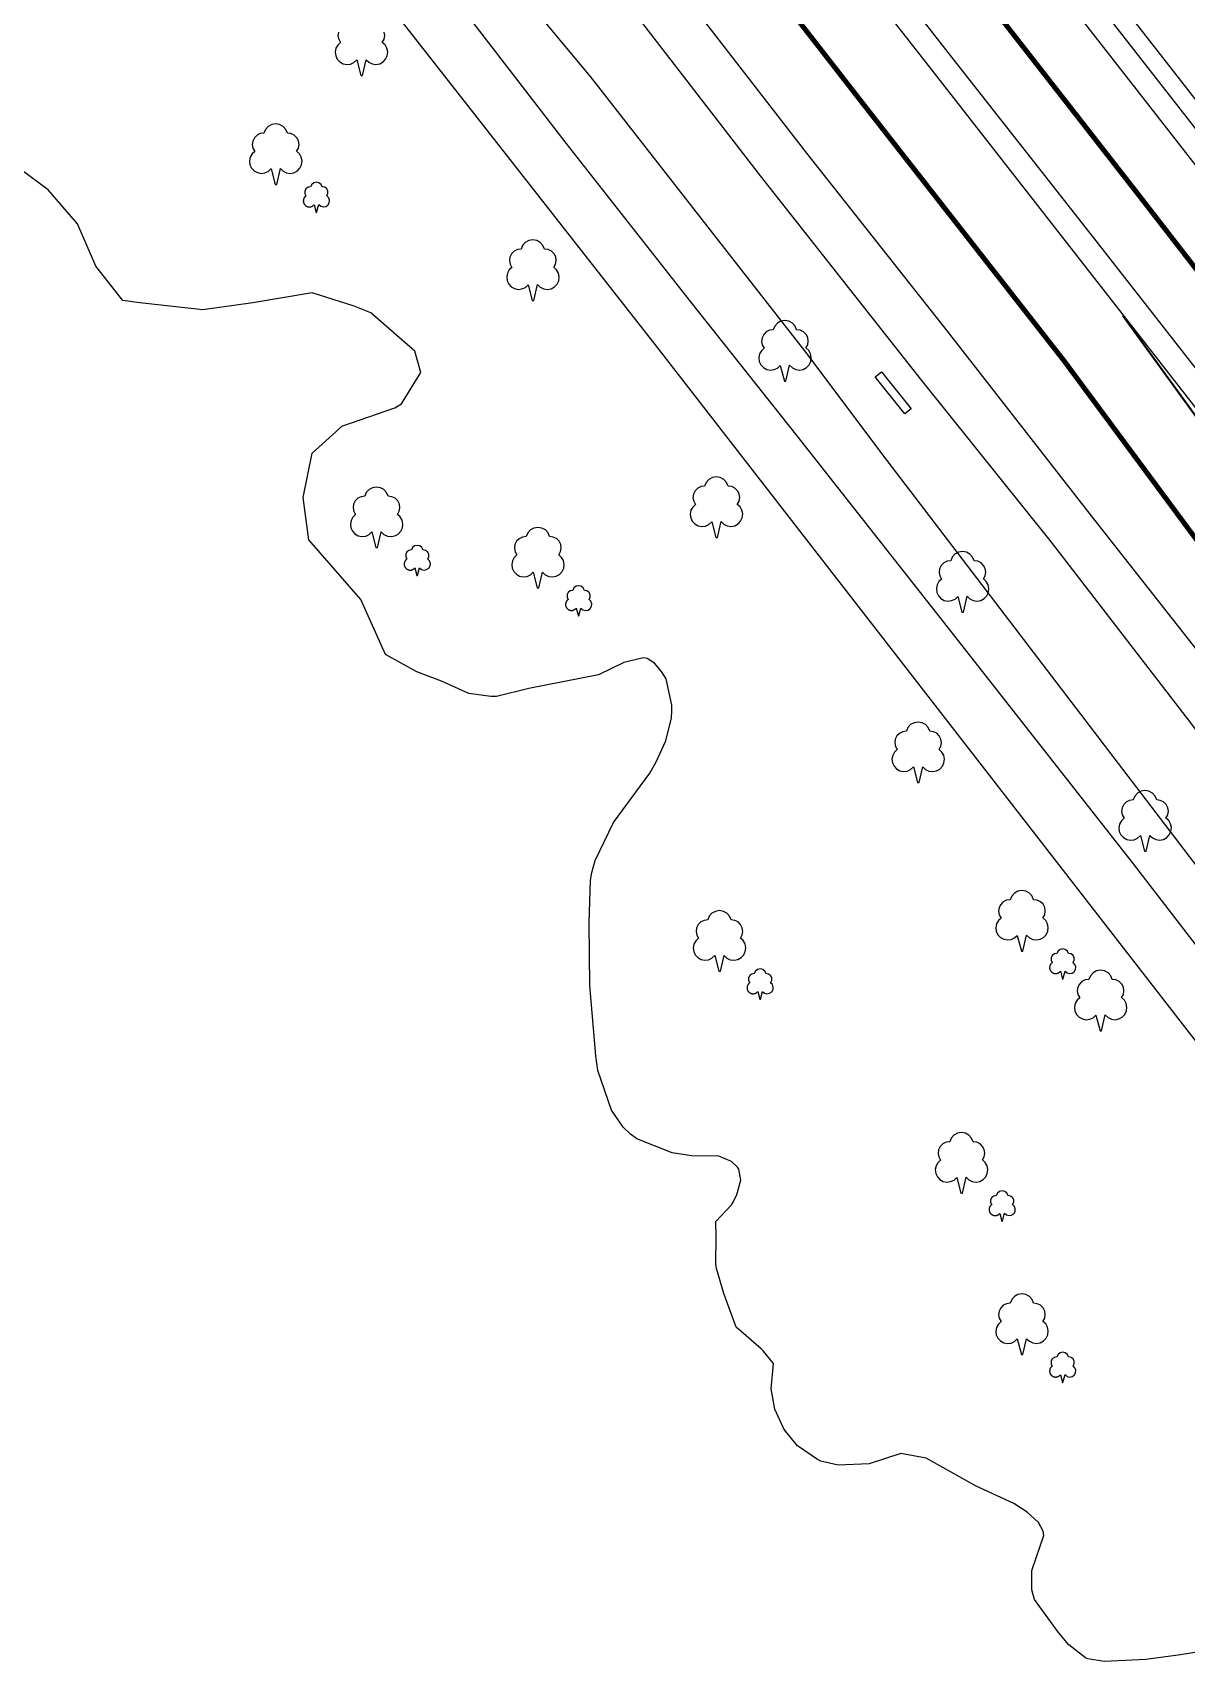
# Model space of a CAD drawing. Extents: x 427500 to 429848, y 434500 to 436505.
# Drawn here: x 429042.1 to 429099.3, y 435229.2 to 435310 of the extents above; entities that cross this region are included whole.
import ezdxf

# ---------------------------------------------------------------- set-up
doc = ezdxf.new("R2010")
doc.units = 0
doc.linetypes.add('1004', pattern=[6, 4, -2])
for name, color, linetype in [('LPTIP_Ex_Base', 8, 'Continuous'), ('PRO-MARKINGS', 7, 'Continuous'), ('PROPOSED', 1, 'Continuous')]:
    doc.layers.add(name, color=color, linetype=linetype)

msp = doc.modelspace()

# ---------------------------------------------------------------- linework, layer by layer
at = {"layer": 'LPTIP_Ex_Base', "color": 251, "true_color": 0x636466}
for p, q in [((429073.05, 435294.45), (429051.15, 435322.35)), ((429042.889, 435302.195), (429040.713, 435303.791)), ((429044.332, 435300.504), (429042.889, 435302.195)), ((429045.247, 435298.401), (429044.332, 435300.504)), ((429046.586, 435296.711), (429045.247, 435298.401)), ((429047.421, 435296.596), (429046.586, 435296.711)), ((429050.554, 435296.243), (429047.421, 435296.596)), ((429053.025, 435296.59), (429050.554, 435296.243)), ((429055.964, 435297.08), (429053.025, 435296.59)), ((429058.048, 435296.426), (429055.964, 435297.08)), ((429058.88, 435296.102), (429058.048, 435296.426)), ((429061.053, 435294.192), (429058.88, 435296.102)), ((429061.353, 435293.143), (429061.053, 435294.192)), ((429104.55, 435253.85), (429073.05, 435294.45)), ((429060.393, 435291.586), (429061.353, 435293.143)), ((429057.45, 435290.473), (429060.076, 435291.381)), ((429060.076, 435291.381), (429060.393, 435291.586)), ((429055.97, 435289.131), (429057.146, 435290.197)), ((429057.146, 435290.197), (429057.45, 435290.473)), ((429055.524, 435286.941), (429055.97, 435289.131)), ((429055.811, 435284.846), (429055.524, 435286.941)), ((429058.389, 435281.885), (429055.811, 435284.846)), ((429059.61, 435279.151), (429058.389, 435281.885)), ((429061.168, 435278.295), (429059.61, 435279.151)), ((429072.395, 435278.993), (429071.424, 435278.762)), ((429072.574, 435278.957), (429072.395, 435278.993)), ((429072.948, 435278.725), (429072.574, 435278.957)), ((429062.385, 435277.839), (429061.168, 435278.295)), ((429070.164, 435278.152), (429066.712, 435277.465)), ((429071.424, 435278.762), (429070.164, 435278.152)), ((429073.297, 435278.322), (429072.948, 435278.725)), ((429073.517, 435277.954), (429073.297, 435278.322)), ((429063.738, 435277.222), (429062.385, 435277.839)), ((429064.829, 435277.071), (429063.738, 435277.222)), ((429066.712, 435277.465), (429065.104, 435277.083)), ((429073.798, 435276.646), (429073.517, 435277.954)), ((429065.104, 435277.083), (429064.829, 435277.071)), ((429073.805, 435276.347), (429073.798, 435276.646)), ((429073.505, 435274.883), (429073.79, 435276.02)), ((429073.79, 435276.02), (429073.805, 435276.347)), ((429073.032, 435273.838), (429073.505, 435274.883)), ((429070.907, 435270.838), (429072.717, 435273.281)), ((429072.717, 435273.281), (429073.032, 435273.838)), ((429070.006, 435268.945), (429070.907, 435270.838)), ((429069.765, 435267.978), (429069.833, 435268.347)), ((429069.833, 435268.347), (429070.006, 435268.945)), ((429069.697, 435265.844), (429069.765, 435267.978)), ((429069.734, 435262.757), (429069.697, 435265.844)), ((429070.032, 435259.266), (429069.734, 435262.757)), ((429070.128, 435258.534), (429070.032, 435259.266)), ((429070.805, 435256.566), (429070.128, 435258.534)), ((429071.391, 435255.737), (429070.805, 435256.566)), ((429071.758, 435255.383), (429071.391, 435255.737)), ((429072.064, 435255.154), (429071.758, 435255.383)), ((429073.821, 435254.453), (429072.064, 435255.154)), ((429074.771, 435254.302), (429073.821, 435254.453)), ((429076.127, 435254.285), (429074.771, 435254.302)), ((429076.766, 435254.02), (429076.127, 435254.285)), ((429077.059, 435253.752), (429076.766, 435254.02)), ((429077.03, 435252.392), (429077.226, 435253.095)), ((429077.122, 435253.652), (429077.059, 435253.752)), ((429077.226, 435253.095), (429077.122, 435253.652)), ((429076.829, 435251.981), (429077.03, 435252.392)), ((429075.982, 435251.052), (429076.757, 435251.871)), ((429076.757, 435251.871), (429076.829, 435251.981)), ((429076.004, 435250.306), (429075.982, 435251.052)), ((429075.987, 435248.95), (429076.004, 435250.306)), ((429076.024, 435248.716), (429075.987, 435248.95)), ((429076.386, 435247.484), (429076.024, 435248.716)), ((429076.991, 435245.807), (429076.386, 435247.484)), ((429078.231, 435244.747), (429076.991, 435245.807)), ((429078.333, 435244.642), (429078.231, 435244.747)), ((429078.847, 435244.01), (429078.333, 435244.642)), ((429078.727, 435242.759), (429078.847, 435244.01)), ((429078.911, 435241.75), (429078.727, 435242.759)), ((429079.338, 435240.809), (429078.911, 435241.75)), ((429079.431, 435240.663), (429079.338, 435240.809)), ((429080.037, 435239.939), (429079.431, 435240.663)), ((429081.028, 435239.25), (429080.037, 435239.939)), ((429085.157, 435239.548), (429083.585, 435239.046)), ((429086.406, 435239.324), (429085.157, 435239.548)), ((429088.893, 435237.936), (429086.406, 435239.324)), ((429081.187, 435239.18), (429081.028, 435239.25)), ((429082.047, 435238.971), (429081.187, 435239.18)), ((429083.585, 435239.046), (429082.047, 435238.971)), ((429090.761, 435237.078), (429088.893, 435237.936)), ((429091.427, 435236.64), (429090.761, 435237.078)), ((429091.982, 435236.137), (429091.427, 435236.64)), ((429092.205, 435235.703), (429091.982, 435236.137)), ((429091.669, 435233.809), (429092.239, 435235.492)), ((429092.239, 435235.492), (429092.205, 435235.703)), ((429091.647, 435232.788), (429091.658, 435233.727)), ((429091.658, 435233.727), (429091.669, 435233.809)), ((429091.777, 435232.314), (429091.647, 435232.788)), ((429092.977, 435230.685), (429091.777, 435232.314)), ((429093.491, 435230.073), (429092.977, 435230.685)), ((429094.318, 435229.416), (429093.491, 435230.073)), ((429101.316, 435229.954), (429099.015, 435229.566)), ((429094.432, 435229.369), (429094.318, 435229.416)), ((429095.23, 435229.246), (429094.432, 435229.369)), ((429096.299, 435229.287), (429095.23, 435229.246)), ((429097.303, 435229.343), (429096.299, 435229.287)), ((429099.015, 435229.566), (429097.303, 435229.343))]:
    msp.add_line(p, q, dxfattribs=at)
at = {"layer": 'LPTIP_Ex_Base', "color": 251, "true_color": 0x636466, "flags": 128}
for points in [[(429132.972, 435262.747), (429127.942, 435269.187), (429120.696, 435278.445), (429114.019, 435286.95), (429107.131, 435295.775), (429100.194, 435304.685), (429093.337, 435313.47), (429085.483, 435323.551), (429078.556, 435332.407), (429071.161, 435341.902), (429064.186, 435350.827), (429058.6, 435358.043), (429057.854, 435359.347), (429057.443, 435360.37), (429057.251, 435361.174), (429057.162, 435361.822), (429057.059, 435362.378), (429057.173, 435364.372), (429057.607, 435368.008), (429057.726, 435368.727)], [(429027.582, 435367.678), (429033.877, 435359.736), (429042.074, 435349.126), (429050.025, 435339.321), (429057.534, 435329.286), (429068.193, 435315.82), (429078.189, 435302.886), (429086.173, 435292.733), (429092.616, 435284.729), (429099.559, 435275.712), (429104.502, 435269.083), (429111.211, 435260.803), (429118.468, 435251.344), (429130.985, 435235.029)], [(429036.237, 435361.019), (429043.178, 435352.12), (429051.59, 435341.23), (429058.279, 435332.592), (429065.742, 435323.018), (429072.789, 435313.937), (429080.48, 435304.005), (429087.446, 435295.188), (429094.533, 435286.123), (429101.527, 435277.21), (429108.247, 435268.864), (429115.277, 435259.603), (429120.767, 435252.616), (429126.379, 435245.476), (429133.024, 435237.004), (429133.678, 435236.146)], [(429051.495, 435331.338), (429056.277, 435325.253), (429061.65, 435318.168), (429063.49, 435315.751), (429063.855, 435314.891), (429069.761, 435307.811), (429076.117, 435299.667), (429080.375, 435294.203), (429084.457, 435288.773), (429110.661, 435254.47), (429115.69, 435247.418), (429121.889, 435240.932)], [(429101.235, 435291.485), (429094.55, 435300.049), (429087.51, 435309.005), (429079.68, 435319.034)], [(429078.999, 435317.948), (429086.398, 435308.508), (429100.704, 435290.182)], [(429062.1, 435312.889), (429068.548, 435304.511), (429074.72, 435296.641), (429080.001, 435289.997), (429087.263, 435280.763), (429096.671, 435268.775), (429103.824, 435259.5), (429110.558, 435250.73), (429116.126, 435243.635), (429119.843, 435239.015), (429127.376, 435229.572), (429127.912, 435229.492), (429128.949, 435229.689), (429129.851, 435231.01), (429130.972, 435232.854), (429131.122, 435233.044), (429130.985, 435235.029)]]:
    msp.add_lwpolyline(points, dxfattribs=at)
at = {"layer": 'LPTIP_Ex_Base', "color": 251, "true_color": 0x636466}
for points in [[(429057.376, 435309.497), (429057.24, 435309.369), (429057.151, 435309.206), (429057.116, 435309.023), (429057.138, 435308.839), (429057.217, 435308.67), (429057.344, 435308.534), (429057.506, 435308.443), (429057.689, 435308.407), (429057.874, 435308.428), (429058.043, 435308.506), (429058.18, 435308.632), (429058.181, 435308.635), (429058.382, 435307.861), (429058.462, 435307.861), (429058.643, 435308.644), (429058.643, 435308.644), (429058.779, 435308.513), (429058.949, 435308.431), (429059.135, 435308.407), (429059.32, 435308.441), (429059.486, 435308.531), (429059.614, 435308.669), (429059.694, 435308.839), (429059.717, 435309.026), (429059.68, 435309.211), (429059.588, 435309.375), (429059.449, 435309.502), (429059.537, 435309.659), (429059.569, 435309.836), (429059.544, 435310.015)], [(429057.275, 435310.011), (429057.251, 435309.831), (429057.286, 435309.654), (429057.376, 435309.497)], [(429053.126, 435304.097), (429052.99, 435303.969), (429052.901, 435303.806), (429052.866, 435303.623), (429052.888, 435303.439), (429052.967, 435303.27), (429053.094, 435303.134), (429053.256, 435303.043), (429053.439, 435303.007), (429053.624, 435303.028), (429053.793, 435303.106), (429053.93, 435303.232), (429053.931, 435303.235), (429054.132, 435302.461), (429054.212, 435302.461), (429054.393, 435303.244), (429054.393, 435303.244), (429054.529, 435303.113), (429054.699, 435303.031), (429054.885, 435303.007), (429055.07, 435303.041), (429055.236, 435303.131), (429055.364, 435303.269), (429055.444, 435303.439), (429055.467, 435303.626), (429055.43, 435303.811), (429055.338, 435303.975), (429055.199, 435304.102), (429055.287, 435304.259), (429055.319, 435304.436), (429055.294, 435304.615), (429055.212, 435304.775), (429055.083, 435304.901), (429054.92, 435304.979), (429054.741, 435305), (429054.741, 435305), (429054.664, 435305.184), (429054.531, 435305.331), (429054.356, 435305.427), (429054.16, 435305.461), (429053.964, 435305.427), (429053.789, 435305.331), (429053.656, 435305.184), (429053.579, 435305), (429053.399, 435304.978), (429053.236, 435304.9), (429053.107, 435304.773), (429053.025, 435304.611), (429053.001, 435304.431), (429053.036, 435304.254), (429053.126, 435304.097)], [(429055.663, 435301.887), (429055.648, 435301.876), (429055.634, 435301.864), (429055.62, 435301.852), (429055.608, 435301.838), (429055.596, 435301.824), (429055.585, 435301.808), (429055.575, 435301.793), (429055.566, 435301.776), (429055.558, 435301.759), (429055.551, 435301.742), (429055.545, 435301.724), (429055.54, 435301.706), (429055.537, 435301.688), (429055.535, 435301.669), (429055.533, 435301.651), (429055.533, 435301.632), (429055.534, 435301.613), (429055.537, 435301.595), (429055.54, 435301.576), (429055.545, 435301.558), (429055.55, 435301.541), (429055.557, 435301.523), (429055.565, 435301.506), (429055.574, 435301.49), (429055.584, 435301.474), (429055.595, 435301.459), (429055.607, 435301.444), (429055.619, 435301.431), (429055.633, 435301.418), (429055.647, 435301.406), (429055.662, 435301.395), (429055.678, 435301.385), (429055.694, 435301.376), (429055.711, 435301.367), (429055.729, 435301.36), (429055.746, 435301.355), (429055.764, 435301.35), (429055.783, 435301.346), (429055.801, 435301.344), (429055.82, 435301.342), (429055.838, 435301.342), (429055.857, 435301.343), (429055.876, 435301.345), (429055.894, 435301.349), (429055.912, 435301.353), (429055.93, 435301.359), (429055.947, 435301.365), (429055.964, 435301.373), (429055.981, 435301.382), (429055.997, 435301.392), (429056.012, 435301.403), (429056.027, 435301.414), (429056.04, 435301.427), (429056.053, 435301.441), (429056.065, 435301.455), (429056.066, 435301.456), (429056.167, 435301.069), (429056.194, 435301.069), (429056.297, 435301.461), (429056.297, 435301.461), (429056.395, 435301.377), (429056.52, 435301.343), (429056.647, 435301.364), (429056.753, 435301.436), (429056.819, 435301.547), (429056.832, 435301.676), (429056.79, 435301.797), (429056.7, 435301.89), (429056.754, 435302.003), (429056.752, 435302.129), (429056.695, 435302.241), (429056.595, 435302.316), (429056.471, 435302.339), (429056.413, 435302.458), (429056.309, 435302.54), (429056.181, 435302.569), (429056.052, 435302.54), (429055.948, 435302.458), (429055.89, 435302.339), (429055.766, 435302.316), (429055.665, 435302.24), (429055.608, 435302.127), (429055.608, 435302.001), (429055.663, 435301.887)], [(429065.876, 435298.347), (429065.74, 435298.219), (429065.651, 435298.056), (429065.616, 435297.873), (429065.638, 435297.689), (429065.717, 435297.52), (429065.844, 435297.384), (429066.006, 435297.293), (429066.189, 435297.257), (429066.374, 435297.278), (429066.543, 435297.356), (429066.68, 435297.482), (429066.681, 435297.485), (429066.882, 435296.711), (429066.962, 435296.711), (429067.143, 435297.494), (429067.143, 435297.494), (429067.279, 435297.363), (429067.449, 435297.281), (429067.635, 435297.257), (429067.82, 435297.291), (429067.986, 435297.381), (429068.114, 435297.519), (429068.194, 435297.689), (429068.217, 435297.876), (429068.18, 435298.061), (429068.088, 435298.225), (429067.949, 435298.352), (429068.037, 435298.509), (429068.069, 435298.686), (429068.044, 435298.865), (429067.962, 435299.025), (429067.833, 435299.151), (429067.67, 435299.229), (429067.491, 435299.25), (429067.491, 435299.25), (429067.414, 435299.434), (429067.281, 435299.581), (429067.106, 435299.677), (429066.91, 435299.711), (429066.714, 435299.677), (429066.539, 435299.581), (429066.406, 435299.434), (429066.329, 435299.25), (429066.149, 435299.228), (429065.986, 435299.15), (429065.857, 435299.023), (429065.775, 435298.861), (429065.751, 435298.681), (429065.786, 435298.504), (429065.876, 435298.347)], [(429078.376, 435294.347), (429078.24, 435294.219), (429078.151, 435294.056), (429078.116, 435293.873), (429078.138, 435293.689), (429078.217, 435293.52), (429078.344, 435293.384), (429078.506, 435293.293), (429078.689, 435293.257), (429078.874, 435293.278), (429079.043, 435293.356), (429079.18, 435293.482), (429079.181, 435293.485), (429079.382, 435292.711), (429079.462, 435292.711), (429079.643, 435293.494), (429079.643, 435293.494), (429079.779, 435293.363), (429079.949, 435293.281), (429080.135, 435293.257), (429080.32, 435293.291), (429080.486, 435293.381), (429080.614, 435293.519), (429080.694, 435293.689), (429080.717, 435293.876), (429080.68, 435294.061), (429080.588, 435294.225), (429080.449, 435294.352), (429080.537, 435294.509), (429080.569, 435294.686), (429080.544, 435294.865), (429080.462, 435295.025), (429080.333, 435295.151), (429080.17, 435295.229), (429079.991, 435295.25), (429079.991, 435295.25), (429079.914, 435295.434), (429079.781, 435295.581), (429079.606, 435295.677), (429079.41, 435295.711), (429079.214, 435295.677), (429079.039, 435295.581), (429078.906, 435295.434), (429078.829, 435295.25), (429078.649, 435295.228), (429078.486, 435295.15), (429078.357, 435295.023), (429078.275, 435294.861), (429078.251, 435294.681), (429078.286, 435294.504), (429078.376, 435294.347)], [(429074.976, 435286.597), (429074.84, 435286.469), (429074.751, 435286.306), (429074.716, 435286.123), (429074.738, 435285.939), (429074.817, 435285.77), (429074.944, 435285.634), (429075.106, 435285.543), (429075.289, 435285.507), (429075.474, 435285.528), (429075.643, 435285.606), (429075.78, 435285.732), (429075.781, 435285.735), (429075.982, 435284.961), (429076.062, 435284.961), (429076.243, 435285.744), (429076.243, 435285.744), (429076.379, 435285.613), (429076.549, 435285.531), (429076.735, 435285.507), (429076.92, 435285.541), (429077.086, 435285.631), (429077.214, 435285.769), (429077.294, 435285.939), (429077.317, 435286.126), (429077.28, 435286.311), (429077.188, 435286.475), (429077.049, 435286.602), (429077.137, 435286.759), (429077.169, 435286.936), (429077.144, 435287.115), (429077.062, 435287.275), (429076.933, 435287.401), (429076.77, 435287.479), (429076.591, 435287.5), (429076.591, 435287.5), (429076.514, 435287.684), (429076.381, 435287.831), (429076.206, 435287.927), (429076.01, 435287.961), (429075.814, 435287.927), (429075.639, 435287.831), (429075.506, 435287.684), (429075.429, 435287.5), (429075.249, 435287.478), (429075.086, 435287.4), (429074.957, 435287.273), (429074.875, 435287.111), (429074.851, 435286.931), (429074.886, 435286.754), (429074.976, 435286.597)], [(429058.126, 435286.097), (429057.99, 435285.969), (429057.901, 435285.806), (429057.866, 435285.623), (429057.888, 435285.439), (429057.967, 435285.27), (429058.094, 435285.134), (429058.256, 435285.043), (429058.439, 435285.007), (429058.624, 435285.028), (429058.793, 435285.106), (429058.93, 435285.232), (429058.931, 435285.235), (429059.132, 435284.461), (429059.212, 435284.461), (429059.393, 435285.244), (429059.393, 435285.244), (429059.529, 435285.113), (429059.699, 435285.031), (429059.885, 435285.007), (429060.07, 435285.041), (429060.236, 435285.131), (429060.364, 435285.269), (429060.444, 435285.439), (429060.467, 435285.626), (429060.43, 435285.811), (429060.338, 435285.975), (429060.199, 435286.102), (429060.287, 435286.259), (429060.319, 435286.436), (429060.294, 435286.615), (429060.212, 435286.775), (429060.083, 435286.901), (429059.92, 435286.979), (429059.741, 435287), (429059.741, 435287), (429059.664, 435287.184), (429059.531, 435287.331), (429059.356, 435287.427), (429059.16, 435287.461), (429058.964, 435287.427), (429058.789, 435287.331), (429058.656, 435287.184), (429058.579, 435287), (429058.399, 435286.978), (429058.236, 435286.9), (429058.107, 435286.773), (429058.025, 435286.611), (429058.001, 435286.431), (429058.036, 435286.254), (429058.126, 435286.097)], [(429066.126, 435284.097), (429065.99, 435283.969), (429065.901, 435283.806), (429065.866, 435283.623), (429065.888, 435283.439), (429065.967, 435283.27), (429066.094, 435283.134), (429066.256, 435283.043), (429066.439, 435283.007), (429066.624, 435283.028), (429066.793, 435283.106), (429066.93, 435283.232), (429066.931, 435283.235), (429067.132, 435282.461), (429067.212, 435282.461), (429067.393, 435283.244), (429067.393, 435283.244), (429067.529, 435283.113), (429067.699, 435283.031), (429067.885, 435283.007), (429068.07, 435283.041), (429068.236, 435283.131), (429068.364, 435283.269), (429068.444, 435283.439), (429068.467, 435283.626), (429068.43, 435283.811), (429068.338, 435283.975), (429068.199, 435284.102), (429068.287, 435284.259), (429068.319, 435284.436), (429068.294, 435284.615), (429068.212, 435284.775), (429068.083, 435284.901), (429067.92, 435284.979), (429067.741, 435285), (429067.741, 435285), (429067.664, 435285.184), (429067.531, 435285.331), (429067.356, 435285.427), (429067.16, 435285.461), (429066.964, 435285.427), (429066.789, 435285.331), (429066.656, 435285.184), (429066.579, 435285), (429066.399, 435284.978), (429066.236, 435284.9), (429066.107, 435284.773), (429066.025, 435284.611), (429066.001, 435284.431), (429066.036, 435284.254), (429066.126, 435284.097)], [(429060.663, 435283.887), (429060.648, 435283.876), (429060.634, 435283.864), (429060.62, 435283.852), (429060.608, 435283.838), (429060.596, 435283.824), (429060.585, 435283.808), (429060.575, 435283.793), (429060.566, 435283.776), (429060.558, 435283.759), (429060.551, 435283.742), (429060.545, 435283.724), (429060.54, 435283.706), (429060.537, 435283.688), (429060.535, 435283.669), (429060.533, 435283.651), (429060.533, 435283.632), (429060.534, 435283.613), (429060.537, 435283.595), (429060.54, 435283.576), (429060.545, 435283.558), (429060.55, 435283.541), (429060.557, 435283.523), (429060.565, 435283.506), (429060.574, 435283.49), (429060.584, 435283.474), (429060.595, 435283.459), (429060.607, 435283.444), (429060.619, 435283.431), (429060.633, 435283.418), (429060.647, 435283.406), (429060.662, 435283.395), (429060.678, 435283.385), (429060.694, 435283.376), (429060.711, 435283.367), (429060.729, 435283.36), (429060.746, 435283.355), (429060.764, 435283.35), (429060.783, 435283.346), (429060.801, 435283.344), (429060.82, 435283.342), (429060.838, 435283.342), (429060.857, 435283.343), (429060.876, 435283.345), (429060.894, 435283.349), (429060.912, 435283.353), (429060.93, 435283.359), (429060.947, 435283.365), (429060.964, 435283.373), (429060.981, 435283.382), (429060.997, 435283.392), (429061.012, 435283.403), (429061.027, 435283.414), (429061.04, 435283.427), (429061.053, 435283.441), (429061.065, 435283.455), (429061.066, 435283.456), (429061.167, 435283.069), (429061.194, 435283.069), (429061.297, 435283.461), (429061.297, 435283.461), (429061.395, 435283.377), (429061.52, 435283.343), (429061.647, 435283.364), (429061.753, 435283.436), (429061.819, 435283.547), (429061.832, 435283.676), (429061.79, 435283.797), (429061.7, 435283.89), (429061.754, 435284.003), (429061.752, 435284.129), (429061.695, 435284.241), (429061.595, 435284.316), (429061.471, 435284.339), (429061.413, 435284.458), (429061.309, 435284.54), (429061.181, 435284.569), (429061.052, 435284.54), (429060.948, 435284.458), (429060.89, 435284.339), (429060.766, 435284.316), (429060.665, 435284.24), (429060.608, 435284.127), (429060.608, 435284.001), (429060.663, 435283.887)], [(429087.176, 435282.897), (429087.04, 435282.769), (429086.951, 435282.606), (429086.916, 435282.423), (429086.938, 435282.239), (429087.017, 435282.07), (429087.144, 435281.934), (429087.306, 435281.843), (429087.489, 435281.807), (429087.674, 435281.828), (429087.843, 435281.906), (429087.98, 435282.032), (429087.981, 435282.035), (429088.182, 435281.261), (429088.262, 435281.261), (429088.443, 435282.044), (429088.443, 435282.044), (429088.579, 435281.913), (429088.749, 435281.831), (429088.935, 435281.807), (429089.12, 435281.841), (429089.286, 435281.931), (429089.414, 435282.069), (429089.494, 435282.239), (429089.517, 435282.426), (429089.48, 435282.611), (429089.388, 435282.775), (429089.249, 435282.902), (429089.337, 435283.059), (429089.369, 435283.236), (429089.344, 435283.415), (429089.262, 435283.575), (429089.133, 435283.701), (429088.97, 435283.779), (429088.791, 435283.8), (429088.791, 435283.8), (429088.714, 435283.984), (429088.581, 435284.131), (429088.406, 435284.227), (429088.21, 435284.261), (429088.014, 435284.227), (429087.839, 435284.131), (429087.706, 435283.984), (429087.629, 435283.8), (429087.449, 435283.778), (429087.286, 435283.7), (429087.157, 435283.573), (429087.075, 435283.411), (429087.051, 435283.231), (429087.086, 435283.054), (429087.176, 435282.897)], [(429068.663, 435281.887), (429068.648, 435281.876), (429068.634, 435281.864), (429068.62, 435281.852), (429068.608, 435281.838), (429068.596, 435281.824), (429068.585, 435281.808), (429068.575, 435281.793), (429068.566, 435281.776), (429068.558, 435281.759), (429068.551, 435281.742), (429068.545, 435281.724), (429068.54, 435281.706), (429068.537, 435281.688), (429068.535, 435281.669), (429068.533, 435281.651), (429068.533, 435281.632), (429068.534, 435281.613), (429068.537, 435281.595), (429068.54, 435281.576), (429068.545, 435281.558), (429068.55, 435281.541), (429068.557, 435281.523), (429068.565, 435281.506), (429068.574, 435281.49), (429068.584, 435281.474), (429068.595, 435281.459), (429068.607, 435281.444), (429068.619, 435281.431), (429068.633, 435281.418), (429068.647, 435281.406), (429068.662, 435281.395), (429068.678, 435281.385), (429068.694, 435281.376), (429068.711, 435281.367), (429068.729, 435281.36), (429068.746, 435281.355), (429068.764, 435281.35), (429068.783, 435281.346), (429068.801, 435281.344), (429068.82, 435281.342), (429068.838, 435281.342), (429068.857, 435281.343), (429068.876, 435281.345), (429068.894, 435281.349), (429068.912, 435281.353), (429068.93, 435281.359), (429068.947, 435281.365), (429068.964, 435281.373), (429068.981, 435281.382), (429068.997, 435281.392), (429069.012, 435281.403), (429069.027, 435281.414), (429069.04, 435281.427), (429069.053, 435281.441), (429069.065, 435281.455), (429069.066, 435281.456), (429069.167, 435281.069), (429069.194, 435281.069), (429069.297, 435281.461), (429069.297, 435281.461), (429069.395, 435281.377), (429069.52, 435281.343), (429069.647, 435281.364), (429069.753, 435281.436), (429069.819, 435281.547), (429069.832, 435281.676), (429069.79, 435281.797), (429069.7, 435281.89), (429069.754, 435282.003), (429069.752, 435282.129), (429069.695, 435282.241), (429069.595, 435282.316), (429069.471, 435282.339), (429069.413, 435282.458), (429069.309, 435282.54), (429069.181, 435282.569), (429069.052, 435282.54), (429068.948, 435282.458), (429068.89, 435282.339), (429068.766, 435282.316), (429068.665, 435282.24), (429068.608, 435282.127), (429068.608, 435282.001), (429068.663, 435281.887)], [(429084.976, 435274.447), (429084.84, 435274.319), (429084.751, 435274.156), (429084.716, 435273.973), (429084.738, 435273.789), (429084.817, 435273.62), (429084.944, 435273.484), (429085.106, 435273.393), (429085.289, 435273.357), (429085.474, 435273.378), (429085.643, 435273.456), (429085.78, 435273.582), (429085.781, 435273.585), (429085.982, 435272.811), (429086.062, 435272.811), (429086.243, 435273.594), (429086.243, 435273.594), (429086.379, 435273.463), (429086.549, 435273.381), (429086.735, 435273.357), (429086.92, 435273.391), (429087.086, 435273.481), (429087.214, 435273.619), (429087.294, 435273.789), (429087.317, 435273.976), (429087.28, 435274.161), (429087.188, 435274.325), (429087.049, 435274.452), (429087.137, 435274.609), (429087.169, 435274.786), (429087.144, 435274.965), (429087.062, 435275.125), (429086.933, 435275.251), (429086.77, 435275.329), (429086.591, 435275.35), (429086.591, 435275.35), (429086.514, 435275.534), (429086.381, 435275.681), (429086.206, 435275.777), (429086.01, 435275.811), (429085.814, 435275.777), (429085.639, 435275.681), (429085.506, 435275.534), (429085.429, 435275.35), (429085.249, 435275.328), (429085.086, 435275.25), (429084.957, 435275.123), (429084.875, 435274.961), (429084.851, 435274.781), (429084.886, 435274.604), (429084.976, 435274.447)], [(429096.226, 435271.047), (429096.09, 435270.919), (429096.001, 435270.756), (429095.966, 435270.573), (429095.988, 435270.389), (429096.067, 435270.22), (429096.194, 435270.084), (429096.356, 435269.993), (429096.539, 435269.957), (429096.724, 435269.978), (429096.893, 435270.056), (429097.03, 435270.182), (429097.031, 435270.185), (429097.232, 435269.411), (429097.312, 435269.411), (429097.493, 435270.194), (429097.493, 435270.194), (429097.629, 435270.063), (429097.799, 435269.981), (429097.985, 435269.957), (429098.17, 435269.991), (429098.336, 435270.081), (429098.464, 435270.219), (429098.544, 435270.389), (429098.567, 435270.576), (429098.53, 435270.761), (429098.438, 435270.925), (429098.299, 435271.052), (429098.387, 435271.209), (429098.419, 435271.386), (429098.394, 435271.565), (429098.312, 435271.725), (429098.183, 435271.851), (429098.02, 435271.929), (429097.841, 435271.95), (429097.841, 435271.95), (429097.764, 435272.134), (429097.631, 435272.281), (429097.456, 435272.377), (429097.26, 435272.411), (429097.064, 435272.377), (429096.889, 435272.281), (429096.756, 435272.134), (429096.679, 435271.95), (429096.499, 435271.928), (429096.336, 435271.85), (429096.207, 435271.723), (429096.125, 435271.561), (429096.101, 435271.381), (429096.136, 435271.204), (429096.226, 435271.047)], [(429090.126, 435266.097), (429089.99, 435265.969), (429089.901, 435265.806), (429089.866, 435265.623), (429089.888, 435265.439), (429089.967, 435265.27), (429090.094, 435265.134), (429090.256, 435265.043), (429090.439, 435265.007), (429090.624, 435265.028), (429090.793, 435265.106), (429090.93, 435265.232), (429090.931, 435265.235), (429091.132, 435264.461), (429091.212, 435264.461), (429091.393, 435265.244), (429091.393, 435265.244), (429091.529, 435265.113), (429091.699, 435265.031), (429091.885, 435265.007), (429092.07, 435265.041), (429092.236, 435265.131), (429092.364, 435265.269), (429092.444, 435265.439), (429092.467, 435265.626), (429092.43, 435265.811), (429092.338, 435265.975), (429092.199, 435266.102), (429092.287, 435266.259), (429092.319, 435266.436), (429092.294, 435266.615), (429092.212, 435266.775), (429092.083, 435266.901), (429091.92, 435266.979), (429091.741, 435267), (429091.741, 435267), (429091.664, 435267.184), (429091.531, 435267.331), (429091.356, 435267.427), (429091.16, 435267.461), (429090.964, 435267.427), (429090.789, 435267.331), (429090.656, 435267.184), (429090.579, 435267), (429090.399, 435266.978), (429090.236, 435266.9), (429090.107, 435266.773), (429090.025, 435266.611), (429090.001, 435266.431), (429090.036, 435266.254), (429090.126, 435266.097)], [(429075.126, 435265.097), (429074.99, 435264.969), (429074.901, 435264.806), (429074.866, 435264.623), (429074.888, 435264.439), (429074.967, 435264.27), (429075.094, 435264.134), (429075.256, 435264.043), (429075.439, 435264.007), (429075.624, 435264.028), (429075.793, 435264.106), (429075.93, 435264.232), (429075.931, 435264.235), (429076.132, 435263.461), (429076.212, 435263.461), (429076.393, 435264.244), (429076.393, 435264.244), (429076.529, 435264.113), (429076.699, 435264.031), (429076.885, 435264.007), (429077.07, 435264.041), (429077.236, 435264.131), (429077.364, 435264.269), (429077.444, 435264.439), (429077.467, 435264.626), (429077.43, 435264.811), (429077.338, 435264.975), (429077.199, 435265.102), (429077.287, 435265.259), (429077.319, 435265.436), (429077.294, 435265.615), (429077.212, 435265.775), (429077.083, 435265.901), (429076.92, 435265.979), (429076.741, 435266), (429076.741, 435266), (429076.664, 435266.184), (429076.531, 435266.331), (429076.356, 435266.427), (429076.16, 435266.461), (429075.964, 435266.427), (429075.789, 435266.331), (429075.656, 435266.184), (429075.579, 435266), (429075.399, 435265.978), (429075.236, 435265.9), (429075.107, 435265.773), (429075.025, 435265.611), (429075.001, 435265.431), (429075.036, 435265.254), (429075.126, 435265.097)], [(429092.663, 435263.887), (429092.648, 435263.876), (429092.634, 435263.864), (429092.62, 435263.852), (429092.608, 435263.838), (429092.596, 435263.824), (429092.585, 435263.808), (429092.575, 435263.793), (429092.566, 435263.776), (429092.558, 435263.759), (429092.551, 435263.742), (429092.545, 435263.724), (429092.54, 435263.706), (429092.537, 435263.688), (429092.535, 435263.669), (429092.533, 435263.651), (429092.533, 435263.632), (429092.534, 435263.613), (429092.537, 435263.595), (429092.54, 435263.576), (429092.545, 435263.558), (429092.55, 435263.541), (429092.557, 435263.523), (429092.565, 435263.506), (429092.574, 435263.49), (429092.584, 435263.474), (429092.595, 435263.459), (429092.607, 435263.444), (429092.619, 435263.431), (429092.633, 435263.418), (429092.647, 435263.406), (429092.662, 435263.395), (429092.678, 435263.385), (429092.694, 435263.376), (429092.711, 435263.367), (429092.729, 435263.36), (429092.746, 435263.355), (429092.764, 435263.35), (429092.783, 435263.346), (429092.801, 435263.344), (429092.82, 435263.342), (429092.838, 435263.342), (429092.857, 435263.343), (429092.876, 435263.345), (429092.894, 435263.349), (429092.912, 435263.353), (429092.93, 435263.359), (429092.947, 435263.365), (429092.964, 435263.373), (429092.981, 435263.382), (429092.997, 435263.392), (429093.012, 435263.403), (429093.027, 435263.414), (429093.04, 435263.427), (429093.053, 435263.441), (429093.065, 435263.455), (429093.066, 435263.456), (429093.167, 435263.069), (429093.194, 435263.069), (429093.297, 435263.461), (429093.297, 435263.461), (429093.395, 435263.377), (429093.52, 435263.343), (429093.647, 435263.364), (429093.753, 435263.436), (429093.819, 435263.547), (429093.832, 435263.676), (429093.79, 435263.797), (429093.7, 435263.89), (429093.754, 435264.003), (429093.752, 435264.129), (429093.695, 435264.241), (429093.595, 435264.316), (429093.471, 435264.339), (429093.413, 435264.458), (429093.309, 435264.54), (429093.181, 435264.569), (429093.052, 435264.54), (429092.948, 435264.458), (429092.89, 435264.339), (429092.766, 435264.316), (429092.665, 435264.24), (429092.608, 435264.127), (429092.608, 435264.001), (429092.663, 435263.887)], [(429077.663, 435262.887), (429077.648, 435262.876), (429077.634, 435262.864), (429077.62, 435262.852), (429077.608, 435262.838), (429077.596, 435262.824), (429077.585, 435262.808), (429077.575, 435262.793), (429077.566, 435262.776), (429077.558, 435262.759), (429077.551, 435262.742), (429077.545, 435262.724), (429077.54, 435262.706), (429077.537, 435262.688), (429077.535, 435262.669), (429077.533, 435262.651), (429077.533, 435262.632), (429077.534, 435262.613), (429077.537, 435262.595), (429077.54, 435262.576), (429077.545, 435262.558), (429077.55, 435262.541), (429077.557, 435262.523), (429077.565, 435262.506), (429077.574, 435262.49), (429077.584, 435262.474), (429077.595, 435262.459), (429077.607, 435262.444), (429077.619, 435262.431), (429077.633, 435262.418), (429077.647, 435262.406), (429077.662, 435262.395), (429077.678, 435262.385), (429077.694, 435262.376), (429077.711, 435262.367), (429077.729, 435262.36), (429077.746, 435262.355), (429077.764, 435262.35), (429077.783, 435262.346), (429077.801, 435262.344), (429077.82, 435262.342), (429077.838, 435262.342), (429077.857, 435262.343), (429077.876, 435262.345), (429077.894, 435262.349), (429077.912, 435262.353), (429077.93, 435262.359), (429077.947, 435262.365), (429077.964, 435262.373), (429077.981, 435262.382), (429077.997, 435262.392), (429078.012, 435262.403), (429078.027, 435262.414), (429078.04, 435262.427), (429078.053, 435262.441), (429078.065, 435262.455), (429078.066, 435262.456), (429078.167, 435262.069), (429078.194, 435262.069), (429078.297, 435262.461), (429078.297, 435262.461), (429078.395, 435262.377), (429078.52, 435262.343), (429078.647, 435262.364), (429078.753, 435262.436), (429078.819, 435262.547), (429078.832, 435262.676), (429078.79, 435262.797), (429078.7, 435262.89), (429078.754, 435263.003), (429078.752, 435263.129), (429078.695, 435263.241), (429078.595, 435263.316), (429078.471, 435263.339), (429078.413, 435263.458), (429078.309, 435263.54), (429078.181, 435263.569), (429078.052, 435263.54), (429077.948, 435263.458), (429077.89, 435263.339), (429077.766, 435263.316), (429077.665, 435263.24), (429077.608, 435263.127), (429077.608, 435263.001), (429077.663, 435262.887)], [(429094.026, 435262.147), (429093.89, 435262.019), (429093.801, 435261.856), (429093.766, 435261.673), (429093.788, 435261.489), (429093.867, 435261.32), (429093.994, 435261.184), (429094.156, 435261.093), (429094.339, 435261.057), (429094.524, 435261.078), (429094.693, 435261.156), (429094.83, 435261.282), (429094.831, 435261.285), (429095.032, 435260.511), (429095.112, 435260.511), (429095.293, 435261.294), (429095.293, 435261.294), (429095.429, 435261.163), (429095.599, 435261.081), (429095.785, 435261.057), (429095.97, 435261.091), (429096.136, 435261.181), (429096.264, 435261.319), (429096.344, 435261.489), (429096.367, 435261.676), (429096.33, 435261.861), (429096.238, 435262.025), (429096.099, 435262.152), (429096.187, 435262.309), (429096.219, 435262.486), (429096.194, 435262.665), (429096.112, 435262.825), (429095.983, 435262.951), (429095.82, 435263.029), (429095.641, 435263.05), (429095.641, 435263.05), (429095.564, 435263.234), (429095.431, 435263.381), (429095.256, 435263.477), (429095.06, 435263.511), (429094.864, 435263.477), (429094.689, 435263.381), (429094.556, 435263.234), (429094.479, 435263.05), (429094.299, 435263.028), (429094.136, 435262.95), (429094.007, 435262.823), (429093.925, 435262.661), (429093.901, 435262.481), (429093.936, 435262.304), (429094.026, 435262.147)], [(429087.126, 435254.097), (429086.99, 435253.969), (429086.901, 435253.806), (429086.866, 435253.623), (429086.888, 435253.439), (429086.967, 435253.27), (429087.094, 435253.134), (429087.256, 435253.043), (429087.439, 435253.007), (429087.624, 435253.028), (429087.793, 435253.106), (429087.93, 435253.232), (429087.931, 435253.235), (429088.132, 435252.461), (429088.212, 435252.461), (429088.393, 435253.244), (429088.393, 435253.244), (429088.529, 435253.113), (429088.699, 435253.031), (429088.885, 435253.007), (429089.07, 435253.041), (429089.236, 435253.131), (429089.364, 435253.269), (429089.444, 435253.439), (429089.467, 435253.626), (429089.43, 435253.811), (429089.338, 435253.975), (429089.199, 435254.102), (429089.287, 435254.259), (429089.319, 435254.436), (429089.294, 435254.615), (429089.212, 435254.775), (429089.083, 435254.901), (429088.92, 435254.979), (429088.741, 435255), (429088.741, 435255), (429088.664, 435255.184), (429088.531, 435255.331), (429088.356, 435255.427), (429088.16, 435255.461), (429087.964, 435255.427), (429087.789, 435255.331), (429087.656, 435255.184), (429087.579, 435255), (429087.399, 435254.978), (429087.236, 435254.9), (429087.107, 435254.773), (429087.025, 435254.611), (429087.001, 435254.431), (429087.036, 435254.254), (429087.126, 435254.097)], [(429089.663, 435251.887), (429089.648, 435251.876), (429089.634, 435251.864), (429089.62, 435251.852), (429089.608, 435251.838), (429089.596, 435251.824), (429089.585, 435251.808), (429089.575, 435251.793), (429089.566, 435251.776), (429089.558, 435251.759), (429089.551, 435251.742), (429089.545, 435251.724), (429089.54, 435251.706), (429089.537, 435251.688), (429089.535, 435251.669), (429089.533, 435251.651), (429089.533, 435251.632), (429089.534, 435251.613), (429089.537, 435251.595), (429089.54, 435251.576), (429089.545, 435251.558), (429089.55, 435251.541), (429089.557, 435251.523), (429089.565, 435251.506), (429089.574, 435251.49), (429089.584, 435251.474), (429089.595, 435251.459), (429089.607, 435251.444), (429089.619, 435251.431), (429089.633, 435251.418), (429089.647, 435251.406), (429089.662, 435251.395), (429089.678, 435251.385), (429089.694, 435251.376), (429089.711, 435251.367), (429089.729, 435251.36), (429089.746, 435251.355), (429089.764, 435251.35), (429089.783, 435251.346), (429089.801, 435251.344), (429089.82, 435251.342), (429089.838, 435251.342), (429089.857, 435251.343), (429089.876, 435251.345), (429089.894, 435251.349), (429089.912, 435251.353), (429089.93, 435251.359), (429089.947, 435251.365), (429089.964, 435251.373), (429089.981, 435251.382), (429089.997, 435251.392), (429090.012, 435251.403), (429090.027, 435251.414), (429090.04, 435251.427), (429090.053, 435251.441), (429090.065, 435251.455), (429090.066, 435251.456), (429090.167, 435251.069), (429090.194, 435251.069), (429090.297, 435251.461), (429090.297, 435251.461), (429090.395, 435251.377), (429090.52, 435251.343), (429090.647, 435251.364), (429090.753, 435251.436), (429090.819, 435251.547), (429090.832, 435251.676), (429090.79, 435251.797), (429090.7, 435251.89), (429090.754, 435252.003), (429090.752, 435252.129), (429090.695, 435252.241), (429090.595, 435252.316), (429090.471, 435252.339), (429090.413, 435252.458), (429090.309, 435252.54), (429090.181, 435252.569), (429090.052, 435252.54), (429089.948, 435252.458), (429089.89, 435252.339), (429089.766, 435252.316), (429089.665, 435252.24), (429089.608, 435252.127), (429089.608, 435252.001), (429089.663, 435251.887)], [(429090.126, 435246.097), (429089.99, 435245.969), (429089.901, 435245.806), (429089.866, 435245.623), (429089.888, 435245.439), (429089.967, 435245.27), (429090.094, 435245.134), (429090.256, 435245.043), (429090.439, 435245.007), (429090.624, 435245.028), (429090.793, 435245.106), (429090.93, 435245.232), (429090.931, 435245.235), (429091.132, 435244.461), (429091.212, 435244.461), (429091.393, 435245.244), (429091.393, 435245.244), (429091.529, 435245.113), (429091.699, 435245.031), (429091.885, 435245.007), (429092.07, 435245.041), (429092.236, 435245.131), (429092.364, 435245.269), (429092.444, 435245.439), (429092.467, 435245.626), (429092.43, 435245.811), (429092.338, 435245.975), (429092.199, 435246.102), (429092.287, 435246.259), (429092.319, 435246.436), (429092.294, 435246.615), (429092.212, 435246.775), (429092.083, 435246.901), (429091.92, 435246.979), (429091.741, 435247), (429091.741, 435247), (429091.664, 435247.184), (429091.531, 435247.331), (429091.356, 435247.427), (429091.16, 435247.461), (429090.964, 435247.427), (429090.789, 435247.331), (429090.656, 435247.184), (429090.579, 435247), (429090.399, 435246.978), (429090.236, 435246.9), (429090.107, 435246.773), (429090.025, 435246.611), (429090.001, 435246.431), (429090.036, 435246.254), (429090.126, 435246.097)], [(429092.663, 435243.887), (429092.648, 435243.876), (429092.634, 435243.864), (429092.62, 435243.852), (429092.608, 435243.838), (429092.596, 435243.824), (429092.585, 435243.808), (429092.575, 435243.793), (429092.566, 435243.776), (429092.558, 435243.759), (429092.551, 435243.742), (429092.545, 435243.724), (429092.54, 435243.706), (429092.537, 435243.688), (429092.535, 435243.669), (429092.533, 435243.651), (429092.533, 435243.632), (429092.534, 435243.613), (429092.537, 435243.595), (429092.54, 435243.576), (429092.545, 435243.558), (429092.55, 435243.541), (429092.557, 435243.523), (429092.565, 435243.506), (429092.574, 435243.49), (429092.584, 435243.474), (429092.595, 435243.459), (429092.607, 435243.444), (429092.619, 435243.431), (429092.633, 435243.418), (429092.647, 435243.406), (429092.662, 435243.395), (429092.678, 435243.385), (429092.694, 435243.376), (429092.711, 435243.367), (429092.729, 435243.36), (429092.746, 435243.355), (429092.764, 435243.35), (429092.783, 435243.346), (429092.801, 435243.344), (429092.82, 435243.342), (429092.838, 435243.342), (429092.857, 435243.343), (429092.876, 435243.345), (429092.894, 435243.349), (429092.912, 435243.353), (429092.93, 435243.359), (429092.947, 435243.365), (429092.964, 435243.373), (429092.981, 435243.382), (429092.997, 435243.392), (429093.012, 435243.403), (429093.027, 435243.414), (429093.04, 435243.427), (429093.053, 435243.441), (429093.065, 435243.455), (429093.066, 435243.456), (429093.167, 435243.069), (429093.194, 435243.069), (429093.297, 435243.461), (429093.297, 435243.461), (429093.395, 435243.377), (429093.52, 435243.343), (429093.647, 435243.364), (429093.753, 435243.436), (429093.819, 435243.547), (429093.832, 435243.676), (429093.79, 435243.797), (429093.7, 435243.89), (429093.754, 435244.003), (429093.752, 435244.129), (429093.695, 435244.241), (429093.595, 435244.316), (429093.471, 435244.339), (429093.413, 435244.458), (429093.309, 435244.54), (429093.181, 435244.569), (429093.052, 435244.54), (429092.948, 435244.458), (429092.89, 435244.339), (429092.766, 435244.316), (429092.665, 435244.24), (429092.608, 435244.127), (429092.608, 435244.001), (429092.663, 435243.887)]]:
    msp.add_lwpolyline(points, dxfattribs=at)
at = {"layer": 'LPTIP_Ex_Base', "color": 251, "true_color": 0x636466, "flags": 128}
msp.add_lwpolyline([(429083.889, 435292.924), (429084.199, 435293.171), (429085.665, 435291.335), (429085.356, 435291.088)], close=True, dxfattribs=at)
at = {"layer": 'PRO-MARKINGS', "const_width": 0.25, "flags": 128}
for points in [[(429041.781, 435359.801), (429057.817, 435339.158), (429068.946, 435324.877), (429083.481, 435306.203), (429093.266, 435293.692), (429119.081, 435258.819), (429122.819, 435254.052)], [(429060.214, 435349.046), (429078.669, 435325.364), (429096.842, 435302.072), (429107.929, 435287.769)]]:
    msp.add_lwpolyline(points, dxfattribs=at)
at = {"layer": 'PRO-MARKINGS', "linetype": '1004', "const_width": 0.1, "flags": 128}
msp.add_lwpolyline([(429096.158, 435295.961), (429116.486, 435267.933), (429121.859, 435260.315)], dxfattribs=at)
at = {"layer": 'PROPOSED', "flags": 128}
for points in [[(429082.771, 435328.419), (429097.492, 435309.575), (429111.257, 435291.945), (429120.587, 435280.015, 0.048967), (429123.958, 435276.48), (429129.823, 435271.425, -0.048652), (429132.505, 435268.616)], [(429081.195, 435327.188), (429095.916, 435308.344), (429109.68, 435290.714), (429119.133, 435278.628, 0.048967), (429122.504, 435275.093), (429128.37, 435270.037, -0.048651), (429131.051, 435267.229)]]:
    msp.add_lwpolyline(points, format="xyb", dxfattribs=at)

doc.saveas('drawing.dxf')
